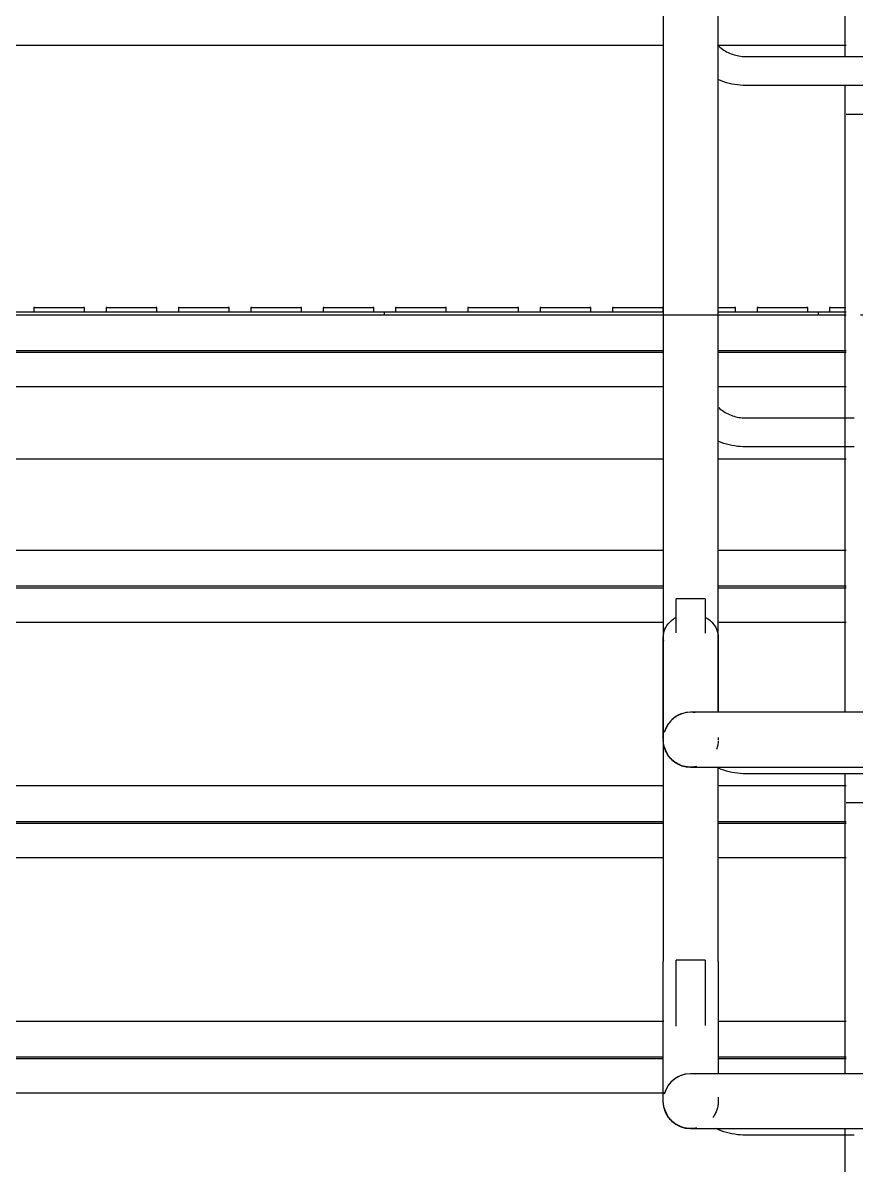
# Model space of a CAD drawing. Header units: millimetres. Extents: x 663313 to 1226001, y 1431724 to 1620898.
# Drawn here: x 809309 to 809885, y 1509357 to 1510147 of the extents above; entities that cross this region are included whole.
import ezdxf

# ---------------------------------------------------------------- set-up
doc = ezdxf.new("R2010")
doc.units = ezdxf.units.MM
for name, pattern in [('CENTER', [50.8, 31.75, -6.35, 6.35, -6.35]), ('DPA_Grid _ Level 100', [1000, 550, -160, 130, -160]), ('TA_GL_000.70000', [1.925, 0.7, -0.175, 0.175, -0.175, 0.7])]:
    doc.linetypes.add(name, pattern=pattern)
doc.layers.add('000 - 0_HIDE_OBJ_FRAMING_DEF_SUB', color=7, linetype='Continuous', plot=False)
for name, color, linetype in [('000 - 0_SYM_DWG_GRIDLINE_MAIN_COLOR_251', 7, 'Continuous'), ('000 - CONCRETE_EX_BUILDING_SUB_COLOR_251', 7, 'Continuous'), ('000 - GRID', 7, 'CENTER')]:
    doc.layers.add(name, color=color, linetype=linetype)
doc.styles.add('TA', font='', dxfattribs={"height": 4.5})
doc.styles.get('TA').set_extended_font_data('Cordia New')

# ---------------------------------------------------------------- blocks, each defined once
blk = doc.blocks.new('*U4807')
at = {"layer": '000 - 0_SYM_DWG_GRIDLINE_MAIN_COLOR_251', "color": 7, "linetype": 'ByBlock', "ltscale": 5}
blk.add_line((12, 0), (-308, 0), dxfattribs=at)
at = {"color": 7, "style": 'TA', "flags": 1}
blk.add_attdef('LOCATION', (6, -6), '', height=4.5, rotation=270, dxfattribs=at)
blk = doc.blocks.new('W-1-PP18-ST_ENT4_REV00_20260602-143416_ELEVATION_1_DIMS')
at = {"layer": '000 - GRID', "color": 7, "linetype": 'TA_GL_000.70000', "xscale": 50, "yscale": 50, "zscale": 50, "rotation": 180}
blk.add_blockref('*U4807', (0, 102340), dxfattribs=at)
blk = doc.blocks.new('DR_Door-Overhead-Rolling - RS-24526168-ENT 4 ELE-1 sheet')
at = {"layer": '000 - CONCRETE_EX_BUILDING_SUB_COLOR_251', "color": 7}
for p, q in [((1807073.81, 102526.11), (1805109.09, 102526.11)), ((1807200.12, 102526.11), (1807111.81, 102526.11))]:
    blk.add_line(p, q, dxfattribs=at)
blk = doc.blocks.new('DPA_TYP_RL10_Handrail - RL10_300Tx175R-20956452-ENT 4 ELE-1 sheet')
at = {"layer": '000 - CONCRETE_EX_BUILDING_SUB_COLOR_251', "color": 7}
for p, q in [((1807073.81, 103175.1), (1807073.81, 102116.88)), ((1807111.81, 102116.88), (1807111.81, 103175.1)), ((1807073.81, 102953.71), (1807073.81, 101892.53)), ((1807111.81, 102525.87), (1807111.81, 102953.71)), ((1807111.81, 102064.97), (1807111.81, 102503)), ((1807323.81, 102065), (1807123.81, 102065)), ((1807111.81, 101892.53), (1807111.81, 102026.85)), ((1807123.81, 102027), (1807323.81, 102027)), ((1807323.81, 101815), (1807123.81, 101815)), ((1807123.81, 101777), (1807323.81, 101777))]:
    blk.add_line(p, q, dxfattribs=at)
at = {"layer": '000 - CONCRETE_EX_BUILDING_SUB_COLOR_251', "color": 7, "flags": 128}
for points in [[(1807073.81, 102046.37), (1807073.81, 102047.46), (1807073.81, 102049.28), (1807073.81, 102051.83), (1807073.81, 102055.1), (1807073.81, 102059.09), (1807073.81, 102063.78), (1807073.81, 102069.18), (1807073.81, 102075.27), (1807073.81, 102082.04), (1807073.81, 102089.49), (1807073.81, 102097.6), (1807073.81, 102106.35), (1807073.81, 102115.74), (1807073.81, 102116.88)], [(1807111.81, 102116.88), (1807111.81, 102107.41), (1807111.81, 102098.58), (1807111.81, 102090.4), (1807111.81, 102082.87), (1807111.81, 102076.02), (1807111.81, 102069.85), (1807111.81, 102064.97)], [(1807123.81, 102065), (1807122.57, 102065), (1807121.33, 102065), (1807120.1, 102065), (1807118.87, 102065), (1807117.65, 102065), (1807116.44, 102065), (1807115.24, 102065), (1807114.06, 102065), (1807112.89, 102065), (1807111.74, 102065), (1807110.61, 102065), (1807109.5, 102065), (1807108.41, 102065), (1807107.34, 102065), (1807106.31, 102065), (1807105.3, 102065), (1807104.32, 102065), (1807103.37, 102065), (1807102.45, 102065), (1807101.57, 102065), (1807100.73, 102065), (1807099.92, 102065), (1807099.15, 102065), (1807098.42, 102065), (1807097.72, 102065), (1807097.08, 102065), (1807096.47, 102065), (1807095.91, 102065), (1807095.39, 102065), (1807094.92, 102065), (1807094.49, 102065), (1807094.11, 102065), (1807093.78, 102065), (1807093.5, 102065), (1807093.26, 102065), (1807093.07, 102065), (1807092.94, 102065), (1807092.85, 102065), (1807092.81, 102065)], [(1807092.81, 102027), (1807092.05, 102027.02), (1807091.29, 102027.06), (1807090.54, 102027.14), (1807089.78, 102027.24), (1807089.04, 102027.38), (1807088.29, 102027.54), (1807087.56, 102027.74), (1807086.83, 102027.96), (1807086.12, 102028.22), (1807085.41, 102028.5), (1807084.72, 102028.81), (1807084.04, 102029.15), (1807083.37, 102029.51), (1807082.72, 102029.9), (1807082.08, 102030.32), (1807081.46, 102030.76), (1807080.86, 102031.23), (1807080.28, 102031.72), (1807079.72, 102032.23), (1807079.18, 102032.76), (1807078.66, 102033.32), (1807078.17, 102033.89), (1807077.69, 102034.49), (1807077.25, 102035.1), (1807076.82, 102035.73), (1807076.42, 102036.38), (1807076.05, 102037.04), (1807075.71, 102037.72), (1807075.39, 102038.41), (1807075.1, 102039.12), (1807074.84, 102039.83), (1807074.61, 102040.55), (1807074.4, 102041.28), (1807074.23, 102042.02), (1807074.09, 102042.77), (1807073.97, 102043.52), (1807073.89, 102044.28), (1807073.83, 102045.04), (1807073.81, 102045.79)], [(1807111.8, 102045.24), (1807111.75, 102044.48), (1807111.67, 102043.73), (1807111.57, 102042.97), (1807111.43, 102042.23), (1807111.27, 102041.48), (1807111.07, 102040.75), (1807110.85, 102040.02), (1807110.59, 102039.31)], [(1807111.81, 102047.63), (1807111.81, 102046.46), (1807111.81, 102046)], [(1807096.79, 102027.42), (1807096.04, 102027.28), (1807095.29, 102027.16), (1807094.53, 102027.08), (1807093.77, 102027.02), (1807093.02, 102027), (1807092.81, 102027)], [(1807092.81, 102027), (1807092.84, 102027), (1807092.91, 102027), (1807093.03, 102027), (1807093.21, 102027), (1807093.43, 102027), (1807093.7, 102027), (1807094.02, 102027), (1807094.38, 102027), (1807094.8, 102027), (1807095.26, 102027), (1807095.76, 102027), (1807096.31, 102027), (1807096.91, 102027), (1807097.55, 102027), (1807098.22, 102027), (1807098.95, 102027), (1807099.71, 102027), (1807100.5, 102027), (1807101.34, 102027), (1807102.21, 102027), (1807103.12, 102027), (1807104.06, 102027), (1807105.03, 102027), (1807106.03, 102027), (1807107.06, 102027), (1807108.12, 102027), (1807109.2, 102027), (1807110.3, 102027), (1807111.43, 102027), (1807112.58, 102027), (1807113.74, 102027), (1807114.92, 102027), (1807116.12, 102027), (1807117.32, 102027), (1807118.54, 102027), (1807119.77, 102027), (1807121, 102027), (1807122.24, 102027), (1807123.48, 102027), (1807123.81, 102027)], [(1807073.81, 101796), (1807073.81, 101796.57), (1807073.81, 101798.27), (1807073.81, 101801.1), (1807073.81, 101805.05), (1807073.81, 101810.13), (1807073.81, 101816.31), (1807073.81, 101823.6), (1807073.81, 101831.97), (1807073.81, 101841.42), (1807073.81, 101851.94), (1807073.81, 101863.49), (1807073.81, 101876.08), (1807073.81, 101889.67), (1807073.81, 101892.53)], [(1807111.81, 101892.53), (1807111.81, 101878.74), (1807111.81, 101865.95), (1807111.81, 101854.19), (1807111.81, 101843.46), (1807111.81, 101833.79), (1807111.81, 101825.2), (1807111.81, 101817.69), (1807111.81, 101814.97)], [(1807123.81, 101815), (1807122.57, 101815), (1807121.33, 101815), (1807120.1, 101815), (1807118.87, 101815), (1807117.65, 101815), (1807116.44, 101815), (1807115.24, 101815), (1807114.06, 101815), (1807112.89, 101815), (1807111.74, 101815), (1807110.61, 101815), (1807109.5, 101815), (1807108.41, 101815), (1807107.34, 101815), (1807106.31, 101815), (1807105.3, 101815), (1807104.32, 101815), (1807103.37, 101815), (1807102.45, 101815), (1807101.57, 101815), (1807100.73, 101815), (1807099.92, 101815), (1807099.15, 101815), (1807098.42, 101815), (1807097.72, 101815), (1807097.08, 101815), (1807096.47, 101815), (1807095.91, 101815), (1807095.39, 101815), (1807094.92, 101815), (1807094.49, 101815), (1807094.11, 101815), (1807093.78, 101815), (1807093.5, 101815), (1807093.26, 101815), (1807093.07, 101815), (1807092.94, 101815), (1807092.85, 101815), (1807092.81, 101815)], [(1807092.81, 101777), (1807092.05, 101777.02), (1807091.29, 101777.06), (1807090.54, 101777.14), (1807089.78, 101777.24), (1807089.04, 101777.38), (1807088.29, 101777.54), (1807087.56, 101777.74), (1807086.83, 101777.96), (1807086.12, 101778.22), (1807085.41, 101778.5), (1807084.72, 101778.81), (1807084.04, 101779.15), (1807083.37, 101779.51), (1807082.72, 101779.9), (1807082.08, 101780.32), (1807081.46, 101780.76), (1807080.86, 101781.23), (1807080.28, 101781.72), (1807079.72, 101782.23), (1807079.18, 101782.76), (1807078.66, 101783.32), (1807078.17, 101783.89), (1807077.69, 101784.49), (1807077.25, 101785.1), (1807076.82, 101785.73), (1807076.42, 101786.38), (1807076.05, 101787.04), (1807075.71, 101787.72), (1807075.39, 101788.41), (1807075.1, 101789.12), (1807074.84, 101789.83), (1807074.61, 101790.55), (1807074.4, 101791.28), (1807074.23, 101792.02), (1807074.09, 101792.77), (1807073.97, 101793.52), (1807073.89, 101794.28), (1807073.83, 101795.04), (1807073.81, 101795.79), (1807073.81, 101796)], [(1807111.81, 101796), (1807111.8, 101795.24), (1807111.75, 101794.48), (1807111.67, 101793.73), (1807111.57, 101792.97), (1807111.43, 101792.23), (1807111.27, 101791.48), (1807111.07, 101790.75), (1807110.85, 101790.02), (1807110.59, 101789.31), (1807110.31, 101788.6), (1807110, 101787.91), (1807109.66, 101787.23), (1807109.3, 101786.56), (1807108.91, 101785.91), (1807108.49, 101785.27), (1807108.05, 101784.65)], [(1807111.81, 101798.75), (1807111.81, 101796.82), (1807111.81, 101796.02), (1807111.81, 101796)], [(1807096.79, 101777.42), (1807096.04, 101777.28), (1807095.29, 101777.16), (1807094.53, 101777.08), (1807093.77, 101777.02), (1807093.02, 101777), (1807092.81, 101777)], [(1807092.81, 101777), (1807092.84, 101777), (1807092.91, 101777), (1807093.03, 101777), (1807093.21, 101777), (1807093.43, 101777), (1807093.7, 101777), (1807094.02, 101777), (1807094.38, 101777), (1807094.8, 101777), (1807095.26, 101777), (1807095.76, 101777), (1807096.31, 101777), (1807096.91, 101777), (1807097.55, 101777), (1807098.22, 101777), (1807098.95, 101777), (1807099.71, 101777), (1807100.5, 101777), (1807101.34, 101777), (1807102.21, 101777), (1807103.12, 101777), (1807104.06, 101777), (1807105.03, 101777), (1807106.03, 101777), (1807107.06, 101777), (1807108.12, 101777), (1807109.2, 101777), (1807110.3, 101777), (1807111.43, 101777), (1807112.58, 101777), (1807113.74, 101777), (1807114.92, 101777), (1807116.12, 101777), (1807117.32, 101777), (1807118.54, 101777), (1807119.77, 101777), (1807121, 101777), (1807122.24, 101777), (1807123.48, 101777), (1807123.81, 101777)]]:
    blk.add_lwpolyline(points, dxfattribs=at)
at = {"layer": '000 - CONCRETE_EX_BUILDING_SUB_COLOR_251', "color": 7}
for centre, start, end in [((1807092.81, 102046), 80.61117, 165), ((1807092.81, 102046), 90, 165), ((1807092.81, 102046), 80.61117, 90), ((1807092.81, 102046), 195, 279.56107), ((1807092.81, 102046), 195, 270), ((1807092.81, 102046), 270, 279.56107), ((1807092.81, 101796), 80.61117, 165), ((1807092.81, 101796), 90, 165), ((1807092.81, 101796), 80.61117, 90), ((1807092.81, 101796), 195, 279.56107), ((1807092.81, 101796), 195, 270), ((1807092.81, 101796), 270, 279.56107)]:
    blk.add_arc(centre, 19, start, end, dxfattribs=at)
for points, knots in [([(1807074.1, 102114.06), (1807073.71, 102115.92), (1807073.72, 102119.75), (1807076.02, 102125.16), (1807079.47, 102128.67), (1807081.95, 102130.22), (1807082.67, 102130.61)], [0.4444444, 0.4444444, 0.4444444, 0.4444444, 0.5555556, 0.6666667, 0.7777778, 0.8207546, 0.8207546, 0.8207546, 0.8207546]), ([(1807102.89, 102130.64), (1807103.64, 102130.24), (1807106.15, 102128.68), (1807109.6, 102125.16), (1807111.91, 102119.75), (1807111.91, 102115.92), (1807111.52, 102114.06)], [0.1779823, 0.1779823, 0.1779823, 0.1779823, 0.2222222, 0.3333333, 0.4444444, 0.5555556, 0.5555556, 0.5555556, 0.5555556])]:
    blk.add_open_spline(points, degree=3, knots=knots, dxfattribs=at)
blk = doc.blocks.new('Railing - RL10_Post _Mid_-20894883-ENT 4 ELE-1 sheet')
at = {"layer": '000 - CONCRETE_EX_BUILDING_SUB_COLOR_251', "color": 7}
for p, q in [((1807130.81, 102518.57), (1807316.81, 102518.57)), ((1807316.81, 102498.57), (1807130.81, 102498.57)), ((1807199.51, 102065), (1807199.51, 102478.57)), ((1807223.81, 102478.57), (1807200.12, 102478.57)), ((1807130.81, 102268.57), (1807205.8, 102268.57)), ((1807205.8, 102248.57), (1807130.81, 102248.57)), ((1807199.51, 101815), (1807199.51, 102022.77)), ((1807199.51, 101688.57), (1807199.51, 101772.77))]:
    blk.add_line(p, q, dxfattribs=at)
at = {"layer": '000 - CONCRETE_EX_BUILDING_SUB_COLOR_251', "color": 7, "flags": 128}
for points in [[(1807111.3, 102526.49), (1807112.12, 102525.72), (1807112.97, 102524.99), (1807113.85, 102524.29), (1807114.75, 102523.63), (1807115.68, 102523.01), (1807116.64, 102522.42), (1807117.61, 102521.88), (1807118.61, 102521.37), (1807119.63, 102520.9), (1807120.66, 102520.47), (1807121.72, 102520.09), (1807122.78, 102519.75), (1807123.86, 102519.45), (1807124.95, 102519.19), (1807126.05, 102518.98), (1807127.16, 102518.81), (1807128.27, 102518.69), (1807129.39, 102518.61), (1807130.51, 102518.57), (1807130.81, 102518.57)], [(1807130.81, 102498.57), (1807128.89, 102498.61), (1807126.97, 102498.72), (1807125.06, 102498.92), (1807123.16, 102499.18), (1807121.27, 102499.53), (1807119.4, 102499.95), (1807117.55, 102500.44), (1807115.71, 102501.01), (1807113.9, 102501.65), (1807112.12, 102502.36)], [(1807112.12, 102275.72), (1807112.97, 102274.99), (1807113.85, 102274.29), (1807114.75, 102273.63), (1807115.68, 102273.01), (1807116.64, 102272.42), (1807117.61, 102271.88), (1807118.61, 102271.37), (1807119.63, 102270.9), (1807120.66, 102270.47), (1807121.72, 102270.09), (1807122.78, 102269.75), (1807123.86, 102269.45), (1807124.95, 102269.19), (1807126.05, 102268.98), (1807127.16, 102268.81), (1807128.27, 102268.69), (1807129.39, 102268.61), (1807130.51, 102268.57), (1807130.81, 102268.57)], [(1807130.81, 102248.57), (1807128.89, 102248.61), (1807126.97, 102248.72), (1807125.06, 102248.92), (1807123.16, 102249.18), (1807121.27, 102249.53), (1807119.4, 102249.95), (1807117.55, 102250.44), (1807115.71, 102251.01), (1807113.9, 102251.65), (1807112.12, 102252.36)]]:
    blk.add_lwpolyline(points, dxfattribs=at)
blk = doc.blocks.new('Railing - RL10_Post_Start-End_-20894885-ENT 4 ELE-1 sheet')
at = {"layer": '000 - CONCRETE_EX_BUILDING_SUB_COLOR_251', "color": 7}
for p, q in [((1807130.81, 103120), (1807316.81, 103120)), ((1807316.81, 103100), (1807130.81, 103100)), ((1807213.81, 103080), (1807213.81, 103100)), ((1807233.81, 103100), (1807213.81, 103100)), ((1807233.81, 103100), (1807233.81, 103080)), ((1807199.51, 102518.23), (1807199.51, 103080)), ((1807223.81, 103080), (1807200.12, 103080)), ((1807247.5, 103080), (1807223.81, 103080)), ((1807248.11, 103080), (1807248.11, 102518.23)), ((1807130.81, 102870), (1807205.8, 102870)), ((1807241.82, 102870), (1807316.81, 102870)), ((1807205.8, 102850), (1807130.81, 102850)), ((1807316.81, 102850), (1807241.82, 102850)), ((1807199.51, 102340), (1807199.51, 102498.91)), ((1807248.11, 102498.91), (1807248.11, 102340))]:
    blk.add_line(p, q, dxfattribs=at)
at = {"layer": '000 - CONCRETE_EX_BUILDING_SUB_COLOR_251', "color": 7, "flags": 128}
for points in [[(1807112.12, 103127.15), (1807112.97, 103126.42), (1807113.85, 103125.72), (1807114.75, 103125.06), (1807115.68, 103124.44), (1807116.64, 103123.85), (1807117.61, 103123.31), (1807118.61, 103122.8), (1807119.63, 103122.33), (1807120.66, 103121.9), (1807121.72, 103121.52), (1807122.78, 103121.18), (1807123.86, 103120.88), (1807124.95, 103120.62), (1807126.05, 103120.41), (1807127.16, 103120.24), (1807128.27, 103120.12), (1807129.39, 103120.04), (1807130.51, 103120), (1807130.81, 103120)], [(1807316.81, 103120), (1807317.93, 103120.02), (1807319.05, 103120.09), (1807320.16, 103120.2), (1807321.27, 103120.36), (1807322.37, 103120.56), (1807323.47, 103120.8), (1807324.55, 103121.09), (1807325.62, 103121.42), (1807326.67, 103121.79), (1807327.71, 103122.21), (1807328.74, 103122.67), (1807329.74, 103123.16), (1807330.72, 103123.7), (1807331.68, 103124.28), (1807332.62, 103124.89), (1807333.53, 103125.54), (1807334.42, 103126.23), (1807335.27, 103126.95), (1807336.1, 103127.7)], [(1807130.81, 103100), (1807128.89, 103100.04), (1807126.97, 103100.15), (1807125.06, 103100.35), (1807123.16, 103100.61), (1807121.27, 103100.96), (1807119.4, 103101.38), (1807117.55, 103101.87), (1807115.71, 103102.44), (1807113.9, 103103.08), (1807112.12, 103103.79)], [(1807335.98, 103103.99), (1807334.2, 103103.26), (1807332.4, 103102.6), (1807330.57, 103102.02), (1807328.72, 103101.5), (1807326.85, 103101.06), (1807324.97, 103100.7), (1807323.07, 103100.41), (1807321.16, 103100.2), (1807319.25, 103100.06), (1807317.33, 103100), (1807316.81, 103100)], [(1807316.81, 102870), (1807317.93, 102870.02), (1807319.05, 102870.09), (1807320.16, 102870.2), (1807321.27, 102870.36), (1807322.37, 102870.56), (1807323.47, 102870.8), (1807324.55, 102871.09), (1807325.62, 102871.42), (1807326.67, 102871.79), (1807327.71, 102872.21), (1807328.74, 102872.67), (1807329.74, 102873.16), (1807330.72, 102873.7), (1807331.68, 102874.28), (1807332.62, 102874.89), (1807333.53, 102875.54), (1807334.42, 102876.23), (1807335.27, 102876.95), (1807336.1, 102877.7)], [(1807112.12, 102877.15), (1807112.97, 102876.42), (1807113.85, 102875.72), (1807114.75, 102875.06), (1807115.68, 102874.44), (1807116.64, 102873.85), (1807117.61, 102873.31), (1807118.61, 102872.8), (1807119.63, 102872.33), (1807120.66, 102871.9), (1807121.72, 102871.52), (1807122.78, 102871.18), (1807123.86, 102870.88), (1807124.95, 102870.62), (1807126.05, 102870.41), (1807127.16, 102870.24), (1807128.27, 102870.12), (1807129.39, 102870.04), (1807130.51, 102870), (1807130.81, 102870)], [(1807130.81, 102850), (1807128.89, 102850.04), (1807126.97, 102850.15), (1807125.06, 102850.35), (1807123.16, 102850.61), (1807121.27, 102850.96), (1807119.4, 102851.38), (1807117.55, 102851.87), (1807115.71, 102852.44), (1807113.9, 102853.08), (1807112.12, 102853.79)], [(1807335.98, 102853.99), (1807334.2, 102853.26), (1807332.4, 102852.6), (1807330.57, 102852.02), (1807328.72, 102851.5), (1807326.85, 102851.06), (1807324.97, 102850.7), (1807323.07, 102850.41), (1807321.16, 102850.2), (1807319.25, 102850.06), (1807317.33, 102850), (1807316.81, 102850)]]:
    blk.add_lwpolyline(points, dxfattribs=at)
blk = doc.blocks.new('Railing - RL10_Post_Start-End_-V13-ENT 4 ELE-1 sheet')
at = {"layer": '000 - CONCRETE_EX_BUILDING_SUB_COLOR_251', "color": 7}
for p, q in [((1807082.81, 102119.94), (1807082.81, 102143.43)), ((1807092.81, 102143.43), (1807082.81, 102143.43)), ((1807102.81, 102143.43), (1807092.81, 102143.43)), ((1807102.81, 102143.43), (1807102.81, 102119.61)), ((1807316.81, 102022.43), (1807130.81, 102022.43)), ((1807199.51, 101815), (1807199.51, 102002.43)), ((1807223.81, 102002.43), (1807200.12, 102002.43)), ((1807082.81, 101847.82), (1807082.81, 101893.43)), ((1807092.81, 101893.43), (1807082.81, 101893.43)), ((1807102.81, 101893.43), (1807092.81, 101893.43)), ((1807102.81, 101893.43), (1807102.81, 101848.29)), ((1807205.8, 101772.43), (1807130.81, 101772.43)), ((1807199.51, 101212.43), (1807199.51, 101777))]:
    blk.add_line(p, q, dxfattribs=at)
at = {"layer": '000 - CONCRETE_EX_BUILDING_SUB_COLOR_251', "color": 7, "flags": 128}
for points in [[(1807130.81, 102022.43), (1807128.89, 102022.47), (1807126.97, 102022.58), (1807125.06, 102022.77), (1807123.16, 102023.04), (1807121.27, 102023.39), (1807119.4, 102023.8), (1807117.55, 102024.3), (1807115.71, 102024.87), (1807113.9, 102025.51), (1807112.12, 102026.22), (1807110.37, 102027)], [(1807130.81, 101772.43), (1807128.89, 101772.47), (1807126.97, 101772.58), (1807125.06, 101772.77), (1807123.16, 101773.04), (1807121.27, 101773.39), (1807119.4, 101773.8), (1807117.55, 101774.3), (1807115.71, 101774.87), (1807113.9, 101775.51), (1807112.12, 101776.22), (1807110.37, 101777)]]:
    blk.add_lwpolyline(points, dxfattribs=at)
blk = doc.blocks.new('Railing - Railing-20956213-ENT 4 ELE-1 sheet')
at = {"color": 7}
for name in ['Railing - RL10_Post_Start-End_-20894885-ENT 4 ELE-1 sheet', 'Railing - RL10_Post _Mid_-20894883-ENT 4 ELE-1 sheet', 'Railing - RL10_Post_Start-End_-V13-ENT 4 ELE-1 sheet']:
    blk.add_blockref(name, (0, 0), dxfattribs=at)
blk = doc.blocks.new('DPA_GM_Tactile Tile Line Base - Decision Tactile-22558785-ENT 4 ELE-1 sheet')
at = {"layer": '000 - CONCRETE_EX_BUILDING_SUB_COLOR_251', "color": 7}
for p, q in [((1806581.19, 102342), (1806881.19, 102342)), ((1806638.69, 102345), (1806638.69, 102342)), ((1806639.29, 102345), (1806638.69, 102345)), ((1806638.69, 102345), (1806639.29, 102345)), ((1806638.69, 102345), (1806638.69, 102342)), ((1806639.29, 102345), (1806638.69, 102345)), ((1806638.69, 102345), (1806639.29, 102345)), ((1806638.69, 102345), (1806638.69, 102342)), ((1806639.29, 102345), (1806638.69, 102345)), ((1806638.69, 102345), (1806639.29, 102345)), ((1806638.69, 102345), (1806638.69, 102342)), ((1806639.29, 102345), (1806638.69, 102345)), ((1806638.69, 102345), (1806639.29, 102345)), ((1806638.69, 102345), (1806638.69, 102342)), ((1806639.29, 102345), (1806638.69, 102345)), ((1806638.69, 102345), (1806639.29, 102345)), ((1806638.69, 102345), (1806638.69, 102342)), ((1806639.29, 102345), (1806638.69, 102345)), ((1806638.69, 102345), (1806656.19, 102345)), ((1806656.19, 102345), (1806673.69, 102345)), ((1806673.69, 102345), (1806673.09, 102345)), ((1806673.09, 102345), (1806673.69, 102345)), ((1806673.69, 102345), (1806673.09, 102345)), ((1806673.09, 102345), (1806673.69, 102345)), ((1806673.69, 102345), (1806673.09, 102345)), ((1806673.09, 102345), (1806673.69, 102345)), ((1806673.69, 102345), (1806673.09, 102345)), ((1806673.09, 102345), (1806673.69, 102345)), ((1806673.69, 102345), (1806673.09, 102345)), ((1806673.09, 102345), (1806673.69, 102345)), ((1806673.69, 102345), (1806673.09, 102345)), ((1806673.69, 102342), (1806673.69, 102345)), ((1806673.69, 102342), (1806673.69, 102345)), ((1806673.69, 102342), (1806673.69, 102345)), ((1806673.69, 102342), (1806673.69, 102345)), ((1806673.69, 102342), (1806673.69, 102345)), ((1806673.69, 102342), (1806673.69, 102345)), ((1806688.69, 102345), (1806688.69, 102342)), ((1806689.29, 102345), (1806688.69, 102345)), ((1806688.69, 102345), (1806689.29, 102345)), ((1806688.69, 102345), (1806688.69, 102342)), ((1806689.29, 102345), (1806688.69, 102345)), ((1806688.69, 102345), (1806689.29, 102345)), ((1806688.69, 102345), (1806688.69, 102342)), ((1806689.29, 102345), (1806688.69, 102345)), ((1806688.69, 102345), (1806689.29, 102345)), ((1806688.69, 102345), (1806688.69, 102342)), ((1806689.29, 102345), (1806688.69, 102345)), ((1806688.69, 102345), (1806689.29, 102345)), ((1806688.69, 102345), (1806688.69, 102342)), ((1806689.29, 102345), (1806688.69, 102345)), ((1806688.69, 102345), (1806689.29, 102345)), ((1806688.69, 102345), (1806688.69, 102342)), ((1806689.29, 102345), (1806688.69, 102345)), ((1806688.69, 102345), (1806706.19, 102345)), ((1806706.19, 102345), (1806723.69, 102345)), ((1806723.69, 102345), (1806723.09, 102345)), ((1806723.09, 102345), (1806723.69, 102345)), ((1806723.69, 102345), (1806723.09, 102345)), ((1806723.09, 102345), (1806723.69, 102345)), ((1806723.69, 102345), (1806723.09, 102345)), ((1806723.09, 102345), (1806723.69, 102345)), ((1806723.69, 102345), (1806723.09, 102345)), ((1806723.09, 102345), (1806723.69, 102345)), ((1806723.69, 102345), (1806723.09, 102345)), ((1806723.09, 102345), (1806723.69, 102345)), ((1806723.69, 102345), (1806723.09, 102345)), ((1806723.69, 102342), (1806723.69, 102345)), ((1806723.69, 102342), (1806723.69, 102345)), ((1806723.69, 102342), (1806723.69, 102345)), ((1806723.69, 102342), (1806723.69, 102345)), ((1806723.69, 102342), (1806723.69, 102345)), ((1806723.69, 102342), (1806723.69, 102345)), ((1806738.69, 102345), (1806738.69, 102342)), ((1806739.29, 102345), (1806738.69, 102345)), ((1806738.69, 102345), (1806739.29, 102345)), ((1806738.69, 102345), (1806738.69, 102342)), ((1806739.29, 102345), (1806738.69, 102345)), ((1806738.69, 102345), (1806739.29, 102345)), ((1806738.69, 102345), (1806738.69, 102342)), ((1806739.29, 102345), (1806738.69, 102345)), ((1806738.69, 102345), (1806739.29, 102345)), ((1806738.69, 102345), (1806738.69, 102342)), ((1806739.29, 102345), (1806738.69, 102345)), ((1806738.69, 102345), (1806739.29, 102345)), ((1806738.69, 102345), (1806738.69, 102342)), ((1806739.29, 102345), (1806738.69, 102345)), ((1806738.69, 102345), (1806739.29, 102345)), ((1806738.69, 102345), (1806738.69, 102342)), ((1806739.29, 102345), (1806738.69, 102345)), ((1806738.69, 102345), (1806756.19, 102345)), ((1806756.19, 102345), (1806773.69, 102345)), ((1806773.69, 102345), (1806773.09, 102345)), ((1806773.09, 102345), (1806773.69, 102345)), ((1806773.69, 102345), (1806773.09, 102345)), ((1806773.09, 102345), (1806773.69, 102345)), ((1806773.69, 102345), (1806773.09, 102345)), ((1806773.09, 102345), (1806773.69, 102345)), ((1806773.69, 102345), (1806773.09, 102345)), ((1806773.09, 102345), (1806773.69, 102345)), ((1806773.69, 102345), (1806773.09, 102345)), ((1806773.09, 102345), (1806773.69, 102345)), ((1806773.69, 102345), (1806773.09, 102345)), ((1806773.69, 102342), (1806773.69, 102345)), ((1806773.69, 102342), (1806773.69, 102345)), ((1806773.69, 102342), (1806773.69, 102345)), ((1806773.69, 102342), (1806773.69, 102345)), ((1806773.69, 102342), (1806773.69, 102345)), ((1806773.69, 102342), (1806773.69, 102345)), ((1806788.69, 102345), (1806788.69, 102342)), ((1806789.29, 102345), (1806788.69, 102345)), ((1806788.69, 102345), (1806789.29, 102345)), ((1806788.69, 102345), (1806788.69, 102342)), ((1806789.29, 102345), (1806788.69, 102345)), ((1806788.69, 102345), (1806789.29, 102345)), ((1806788.69, 102345), (1806788.69, 102342)), ((1806789.29, 102345), (1806788.69, 102345)), ((1806788.69, 102345), (1806789.29, 102345)), ((1806788.69, 102345), (1806788.69, 102342)), ((1806789.29, 102345), (1806788.69, 102345)), ((1806788.69, 102345), (1806789.29, 102345)), ((1806788.69, 102345), (1806788.69, 102342)), ((1806789.29, 102345), (1806788.69, 102345)), ((1806788.69, 102345), (1806789.29, 102345)), ((1806788.69, 102345), (1806788.69, 102342)), ((1806789.29, 102345), (1806788.69, 102345)), ((1806788.69, 102345), (1806806.19, 102345)), ((1806806.19, 102345), (1806823.69, 102345)), ((1806823.69, 102345), (1806823.09, 102345)), ((1806823.09, 102345), (1806823.69, 102345)), ((1806823.69, 102345), (1806823.09, 102345)), ((1806823.09, 102345), (1806823.69, 102345)), ((1806823.69, 102345), (1806823.09, 102345)), ((1806823.09, 102345), (1806823.69, 102345)), ((1806823.69, 102345), (1806823.09, 102345)), ((1806823.09, 102345), (1806823.69, 102345)), ((1806823.69, 102345), (1806823.09, 102345)), ((1806823.09, 102345), (1806823.69, 102345)), ((1806823.69, 102345), (1806823.09, 102345)), ((1806823.69, 102342), (1806823.69, 102345)), ((1806823.69, 102342), (1806823.69, 102345)), ((1806823.69, 102342), (1806823.69, 102345)), ((1806823.69, 102342), (1806823.69, 102345)), ((1806823.69, 102342), (1806823.69, 102345)), ((1806823.69, 102342), (1806823.69, 102345)), ((1806838.69, 102345), (1806838.69, 102342)), ((1806839.29, 102345), (1806838.69, 102345)), ((1806838.69, 102345), (1806839.29, 102345)), ((1806838.69, 102345), (1806838.69, 102342)), ((1806839.29, 102345), (1806838.69, 102345)), ((1806838.69, 102345), (1806839.29, 102345)), ((1806838.69, 102345), (1806838.69, 102342)), ((1806839.29, 102345), (1806838.69, 102345)), ((1806838.69, 102345), (1806839.29, 102345)), ((1806838.69, 102345), (1806838.69, 102342)), ((1806839.29, 102345), (1806838.69, 102345)), ((1806838.69, 102345), (1806839.29, 102345)), ((1806838.69, 102345), (1806838.69, 102342)), ((1806839.29, 102345), (1806838.69, 102345)), ((1806838.69, 102345), (1806839.29, 102345)), ((1806838.69, 102345), (1806838.69, 102342)), ((1806839.29, 102345), (1806838.69, 102345)), ((1806838.69, 102345), (1806856.19, 102345)), ((1806856.19, 102345), (1806873.69, 102345)), ((1806873.69, 102345), (1806873.09, 102345)), ((1806873.09, 102345), (1806873.69, 102345)), ((1806873.69, 102345), (1806873.09, 102345)), ((1806873.09, 102345), (1806873.69, 102345)), ((1806873.69, 102345), (1806873.09, 102345)), ((1806873.09, 102345), (1806873.69, 102345)), ((1806873.69, 102345), (1806873.09, 102345)), ((1806873.09, 102345), (1806873.69, 102345)), ((1806873.69, 102345), (1806873.09, 102345)), ((1806873.09, 102345), (1806873.69, 102345)), ((1806873.69, 102345), (1806873.09, 102345)), ((1806873.69, 102342), (1806873.69, 102345)), ((1806873.69, 102342), (1806873.69, 102345)), ((1806873.69, 102342), (1806873.69, 102345)), ((1806873.69, 102342), (1806873.69, 102345)), ((1806873.69, 102342), (1806873.69, 102345)), ((1806873.69, 102342), (1806873.69, 102345)), ((1806881.19, 102342), (1807073.81, 102342)), ((1806881.19, 102340), (1806881.19, 102342)), ((1806881.19, 102340), (1806881.19, 102342)), ((1806888.69, 102345), (1806888.69, 102342)), ((1806889.29, 102345), (1806888.69, 102345)), ((1806888.69, 102345), (1806889.29, 102345)), ((1806888.69, 102345), (1806888.69, 102342)), ((1806889.29, 102345), (1806888.69, 102345)), ((1806888.69, 102345), (1806889.29, 102345)), ((1806888.69, 102345), (1806888.69, 102342)), ((1806889.29, 102345), (1806888.69, 102345)), ((1806888.69, 102345), (1806889.29, 102345)), ((1806888.69, 102345), (1806888.69, 102342)), ((1806889.29, 102345), (1806888.69, 102345)), ((1806888.69, 102345), (1806889.29, 102345)), ((1806888.69, 102345), (1806888.69, 102342)), ((1806889.29, 102345), (1806888.69, 102345)), ((1806888.69, 102345), (1806889.29, 102345)), ((1806888.69, 102345), (1806888.69, 102342)), ((1806889.29, 102345), (1806888.69, 102345)), ((1806888.69, 102345), (1806906.19, 102345)), ((1806906.19, 102345), (1806923.69, 102345)), ((1806923.69, 102345), (1806923.09, 102345)), ((1806923.09, 102345), (1806923.69, 102345)), ((1806923.69, 102345), (1806923.09, 102345)), ((1806923.09, 102345), (1806923.69, 102345)), ((1806923.69, 102345), (1806923.09, 102345)), ((1806923.09, 102345), (1806923.69, 102345)), ((1806923.69, 102345), (1806923.09, 102345)), ((1806923.09, 102345), (1806923.69, 102345)), ((1806923.69, 102345), (1806923.09, 102345)), ((1806923.09, 102345), (1806923.69, 102345)), ((1806923.69, 102345), (1806923.09, 102345)), ((1806923.69, 102342), (1806923.69, 102345)), ((1806923.69, 102342), (1806923.69, 102345)), ((1806923.69, 102342), (1806923.69, 102345)), ((1806923.69, 102342), (1806923.69, 102345)), ((1806923.69, 102342), (1806923.69, 102345)), ((1806923.69, 102342), (1806923.69, 102345)), ((1806938.69, 102345), (1806938.69, 102342)), ((1806939.29, 102345), (1806938.69, 102345)), ((1806938.69, 102345), (1806939.29, 102345)), ((1806938.69, 102345), (1806938.69, 102342)), ((1806939.29, 102345), (1806938.69, 102345)), ((1806938.69, 102345), (1806939.29, 102345)), ((1806938.69, 102345), (1806938.69, 102342)), ((1806939.29, 102345), (1806938.69, 102345)), ((1806938.69, 102345), (1806939.29, 102345)), ((1806938.69, 102345), (1806938.69, 102342)), ((1806939.29, 102345), (1806938.69, 102345)), ((1806938.69, 102345), (1806939.29, 102345)), ((1806938.69, 102345), (1806938.69, 102342)), ((1806939.29, 102345), (1806938.69, 102345)), ((1806938.69, 102345), (1806939.29, 102345)), ((1806938.69, 102345), (1806938.69, 102342)), ((1806939.29, 102345), (1806938.69, 102345)), ((1806938.69, 102345), (1806956.19, 102345)), ((1806956.19, 102345), (1806973.69, 102345)), ((1806973.69, 102345), (1806973.09, 102345)), ((1806973.09, 102345), (1806973.69, 102345)), ((1806973.69, 102345), (1806973.09, 102345)), ((1806973.09, 102345), (1806973.69, 102345)), ((1806973.69, 102345), (1806973.09, 102345)), ((1806973.09, 102345), (1806973.69, 102345)), ((1806973.69, 102345), (1806973.09, 102345)), ((1806973.09, 102345), (1806973.69, 102345)), ((1806973.69, 102345), (1806973.09, 102345)), ((1806973.09, 102345), (1806973.69, 102345)), ((1806973.69, 102345), (1806973.09, 102345)), ((1806973.69, 102342), (1806973.69, 102345)), ((1806973.69, 102342), (1806973.69, 102345)), ((1806973.69, 102342), (1806973.69, 102345)), ((1806973.69, 102342), (1806973.69, 102345)), ((1806973.69, 102342), (1806973.69, 102345)), ((1806973.69, 102342), (1806973.69, 102345)), ((1806988.69, 102345), (1806988.69, 102342)), ((1806989.29, 102345), (1806988.69, 102345)), ((1806988.69, 102345), (1806989.29, 102345)), ((1806988.69, 102345), (1806988.69, 102342)), ((1806989.29, 102345), (1806988.69, 102345)), ((1806988.69, 102345), (1806989.29, 102345)), ((1806988.69, 102345), (1806988.69, 102342)), ((1806989.29, 102345), (1806988.69, 102345)), ((1806988.69, 102345), (1806989.29, 102345)), ((1806988.69, 102345), (1806988.69, 102342)), ((1806989.29, 102345), (1806988.69, 102345)), ((1806988.69, 102345), (1806989.29, 102345)), ((1806988.69, 102345), (1806988.69, 102342)), ((1806989.29, 102345), (1806988.69, 102345)), ((1806988.69, 102345), (1806989.29, 102345)), ((1806988.69, 102345), (1806988.69, 102342)), ((1806989.29, 102345), (1806988.69, 102345)), ((1806988.69, 102345), (1807006.19, 102345)), ((1807006.19, 102345), (1807023.69, 102345)), ((1807023.69, 102345), (1807023.09, 102345)), ((1807023.09, 102345), (1807023.69, 102345)), ((1807023.69, 102345), (1807023.09, 102345)), ((1807023.09, 102345), (1807023.69, 102345)), ((1807023.69, 102345), (1807023.09, 102345)), ((1807023.09, 102345), (1807023.69, 102345)), ((1807023.69, 102345), (1807023.09, 102345)), ((1807023.09, 102345), (1807023.69, 102345)), ((1807023.69, 102345), (1807023.09, 102345)), ((1807023.09, 102345), (1807023.69, 102345)), ((1807023.69, 102345), (1807023.09, 102345)), ((1807023.69, 102342), (1807023.69, 102345)), ((1807023.69, 102342), (1807023.69, 102345)), ((1807023.69, 102342), (1807023.69, 102345)), ((1807023.69, 102342), (1807023.69, 102345)), ((1807023.69, 102342), (1807023.69, 102345)), ((1807023.69, 102342), (1807023.69, 102345)), ((1807038.69, 102345), (1807038.69, 102342)), ((1807039.29, 102345), (1807038.69, 102345)), ((1807038.69, 102345), (1807039.29, 102345)), ((1807038.69, 102345), (1807038.69, 102342)), ((1807039.29, 102345), (1807038.69, 102345)), ((1807038.69, 102345), (1807039.29, 102345)), ((1807038.69, 102345), (1807038.69, 102342)), ((1807039.29, 102345), (1807038.69, 102345)), ((1807038.69, 102345), (1807039.29, 102345)), ((1807038.69, 102345), (1807038.69, 102342)), ((1807039.29, 102345), (1807038.69, 102345)), ((1807038.69, 102345), (1807039.29, 102345)), ((1807038.69, 102345), (1807038.69, 102342)), ((1807039.29, 102345), (1807038.69, 102345)), ((1807038.69, 102345), (1807039.29, 102345)), ((1807038.69, 102345), (1807038.69, 102342)), ((1807039.29, 102345), (1807038.69, 102345)), ((1807038.69, 102345), (1807056.19, 102345)), ((1807056.19, 102345), (1807073.69, 102345)), ((1807073.69, 102345), (1807073.09, 102345)), ((1807073.09, 102345), (1807073.69, 102345)), ((1807073.69, 102345), (1807073.09, 102345)), ((1807073.09, 102345), (1807073.69, 102345)), ((1807073.69, 102345), (1807073.09, 102345)), ((1807073.09, 102345), (1807073.69, 102345)), ((1807073.69, 102345), (1807073.09, 102345)), ((1807073.09, 102345), (1807073.69, 102345)), ((1807073.69, 102345), (1807073.09, 102345)), ((1807073.09, 102345), (1807073.69, 102345)), ((1807073.69, 102345), (1807073.09, 102345)), ((1807073.69, 102342), (1807073.69, 102345)), ((1807073.69, 102342), (1807073.69, 102345)), ((1807073.69, 102342), (1807073.69, 102345)), ((1807073.69, 102342), (1807073.69, 102345)), ((1807073.69, 102342), (1807073.69, 102345)), ((1807073.69, 102342), (1807073.69, 102345)), ((1807111.81, 102342), (1807181.19, 102342)), ((1807111.85, 102345), (1807123.69, 102345)), ((1807123.69, 102345), (1807123.09, 102345)), ((1807123.09, 102345), (1807123.69, 102345)), ((1807123.69, 102345), (1807123.09, 102345)), ((1807123.09, 102345), (1807123.69, 102345)), ((1807123.69, 102345), (1807123.09, 102345)), ((1807123.09, 102345), (1807123.69, 102345)), ((1807123.69, 102345), (1807123.09, 102345)), ((1807123.09, 102345), (1807123.69, 102345)), ((1807123.69, 102345), (1807123.09, 102345)), ((1807123.09, 102345), (1807123.69, 102345)), ((1807123.69, 102345), (1807123.09, 102345)), ((1807123.69, 102342), (1807123.69, 102345)), ((1807123.69, 102342), (1807123.69, 102345)), ((1807123.69, 102342), (1807123.69, 102345)), ((1807123.69, 102342), (1807123.69, 102345)), ((1807123.69, 102342), (1807123.69, 102345)), ((1807123.69, 102342), (1807123.69, 102345)), ((1807138.69, 102345), (1807138.69, 102342)), ((1807139.29, 102345), (1807138.69, 102345)), ((1807138.69, 102345), (1807139.29, 102345)), ((1807138.69, 102345), (1807138.69, 102342)), ((1807139.29, 102345), (1807138.69, 102345)), ((1807138.69, 102345), (1807139.29, 102345)), ((1807138.69, 102345), (1807138.69, 102342)), ((1807139.29, 102345), (1807138.69, 102345)), ((1807138.69, 102345), (1807139.29, 102345)), ((1807138.69, 102345), (1807138.69, 102342)), ((1807139.29, 102345), (1807138.69, 102345)), ((1807138.69, 102345), (1807139.29, 102345)), ((1807138.69, 102345), (1807138.69, 102342)), ((1807139.29, 102345), (1807138.69, 102345)), ((1807138.69, 102345), (1807139.29, 102345)), ((1807138.69, 102345), (1807138.69, 102342)), ((1807139.29, 102345), (1807138.69, 102345)), ((1807138.69, 102345), (1807156.19, 102345)), ((1807156.19, 102345), (1807173.69, 102345)), ((1807173.69, 102345), (1807173.09, 102345)), ((1807173.09, 102345), (1807173.69, 102345)), ((1807173.69, 102345), (1807173.09, 102345)), ((1807173.09, 102345), (1807173.69, 102345)), ((1807173.69, 102345), (1807173.09, 102345)), ((1807173.09, 102345), (1807173.69, 102345)), ((1807173.69, 102345), (1807173.09, 102345)), ((1807173.09, 102345), (1807173.69, 102345)), ((1807173.69, 102345), (1807173.09, 102345)), ((1807173.09, 102345), (1807173.69, 102345)), ((1807173.69, 102345), (1807173.09, 102345)), ((1807173.69, 102342), (1807173.69, 102345)), ((1807173.69, 102342), (1807173.69, 102345)), ((1807173.69, 102342), (1807173.69, 102345)), ((1807173.69, 102342), (1807173.69, 102345)), ((1807173.69, 102342), (1807173.69, 102345)), ((1807173.69, 102342), (1807173.69, 102345)), ((1807181.19, 102342), (1807200.12, 102342)), ((1807181.19, 102340), (1807181.19, 102342)), ((1807181.19, 102340), (1807181.19, 102342)), ((1807188.69, 102345), (1807188.69, 102342)), ((1807189.29, 102345), (1807188.69, 102345)), ((1807188.69, 102345), (1807189.29, 102345)), ((1807188.69, 102345), (1807188.69, 102342)), ((1807189.29, 102345), (1807188.69, 102345)), ((1807188.69, 102345), (1807189.29, 102345)), ((1807188.69, 102345), (1807188.69, 102342)), ((1807189.29, 102345), (1807188.69, 102345)), ((1807188.69, 102345), (1807189.29, 102345)), ((1807188.69, 102345), (1807188.69, 102342)), ((1807189.29, 102345), (1807188.69, 102345)), ((1807188.69, 102345), (1807189.29, 102345)), ((1807188.69, 102345), (1807188.69, 102342)), ((1807189.29, 102345), (1807188.69, 102345)), ((1807188.69, 102345), (1807189.29, 102345)), ((1807188.69, 102345), (1807188.69, 102342)), ((1807189.29, 102345), (1807188.69, 102345)), ((1807188.69, 102345), (1807200.07, 102345))]:
    blk.add_line(p, q, dxfattribs=at)
blk = doc.blocks.new('W-1-PP18-ST_ENT4_REV00_20260602-144452_ELEVATION_1_EX')
at = {"layer": '000 - 0_HIDE_OBJ_FRAMING_DEF_SUB', "color": 7, "linetype": 'DPA_Grid _ Level 100'}
blk.add_line((-3849.1978, 102340), (32047.7924, 102340), dxfattribs=at)
at = {"layer": '000 - CONCRETE_EX_BUILDING_SUB_COLOR_251', "color": 7}
for p, q in [((7930.2815, 102340), (9895, 102340)), ((7930.2815, 102340), (9895, 102340)), ((9933, 102340), (10021.3093, 102340)), ((9933, 102340), (10021.3093, 102340)), ((9895, 102315), (7930.2815, 102315)), ((7930.2815, 102314), (9895, 102314)), ((10021.3093, 102315), (9933, 102315)), ((9933, 102314), (10021.3093, 102314)), ((9895, 102290), (7930.2815, 102290)), ((10021.3093, 102290), (9933, 102290)), ((9895.2112, 102240), (7930.2815, 102240)), ((10021.3093, 102240), (9933, 102240)), ((7930.2815, 102177.1429), (9895.173, 102177.1429)), ((9933, 102177.1429), (10021.3093, 102177.1429)), ((9895.1578, 102152.1429), (7930.2815, 102152.1429)), ((7930.2815, 102151.1429), (9895.1572, 102151.1429)), ((10021.3093, 102152.1429), (9933, 102152.1429)), ((9933, 102151.1429), (10021.3093, 102151.1429)), ((9895.1426, 102127.1429), (7930.2815, 102127.1429)), ((10021.3093, 102127.1429), (9933, 102127.1429)), ((7930.2815, 102014.2857), (9895.074, 102014.2857)), ((9933, 102014.2857), (10021.3093, 102014.2857)), ((9895.0588, 101989.2857), (7930.2815, 101989.2857)), ((7930.2815, 101988.2857), (9895.0582, 101988.2857)), ((10021.3093, 101989.2857), (9933, 101989.2857)), ((9933, 101988.2857), (10021.3093, 101988.2857)), ((9895.0436, 101964.2857), (7930.2815, 101964.2857)), ((10021.3093, 101964.2857), (9933, 101964.2857)), ((7930.2815, 101851.4286), (9895.2825, 101851.4286)), ((9932.7898, 101851.4286), (10021.3093, 101851.4286)), ((9895.153, 101826.4286), (7930.1643, 101826.4286)), ((10021.3093, 101826.4286), (9932.5977, 101826.4286)), ((7930.2252, 101825.4286), (9895.1529, 101825.4286)), ((9932.6283, 101825.4286), (10021.3093, 101825.4286)), ((9896.0396, 101801.4286), (7930.0627, 101801.4286))]:
    blk.add_line(p, q, dxfattribs=at)
for name in ['DR_Door-Overhead-Rolling - RS-24526168-ENT 4 ELE-1 sheet', 'DPA_TYP_RL10_Handrail - RL10_300Tx175R-20956452-ENT 4 ELE-1 sheet', 'Railing - Railing-20956213-ENT 4 ELE-1 sheet', 'DPA_GM_Tactile Tile Line Base - Decision Tactile-22558785-ENT 4 ELE-1 sheet']:
    blk.add_blockref(name, (-1797178.8102, 0), dxfattribs=at)

msp = doc.modelspace()

# ---------------------------------------------------------------- block references
at = {"color": 7}
msp.add_blockref('W-1-PP18-ST_ENT4_REV00_20260602-143416_ELEVATION_1_DIMS', (799856.9923, 1407605.0011), dxfattribs=at)

# ---------------------------------------------------------------- next in the draw order: block references
msp.add_blockref('W-1-PP18-ST_ENT4_REV00_20260602-144452_ELEVATION_1_EX', (799856.9923, 1407605.0011), dxfattribs=at)

doc.saveas('drawing.dxf')
